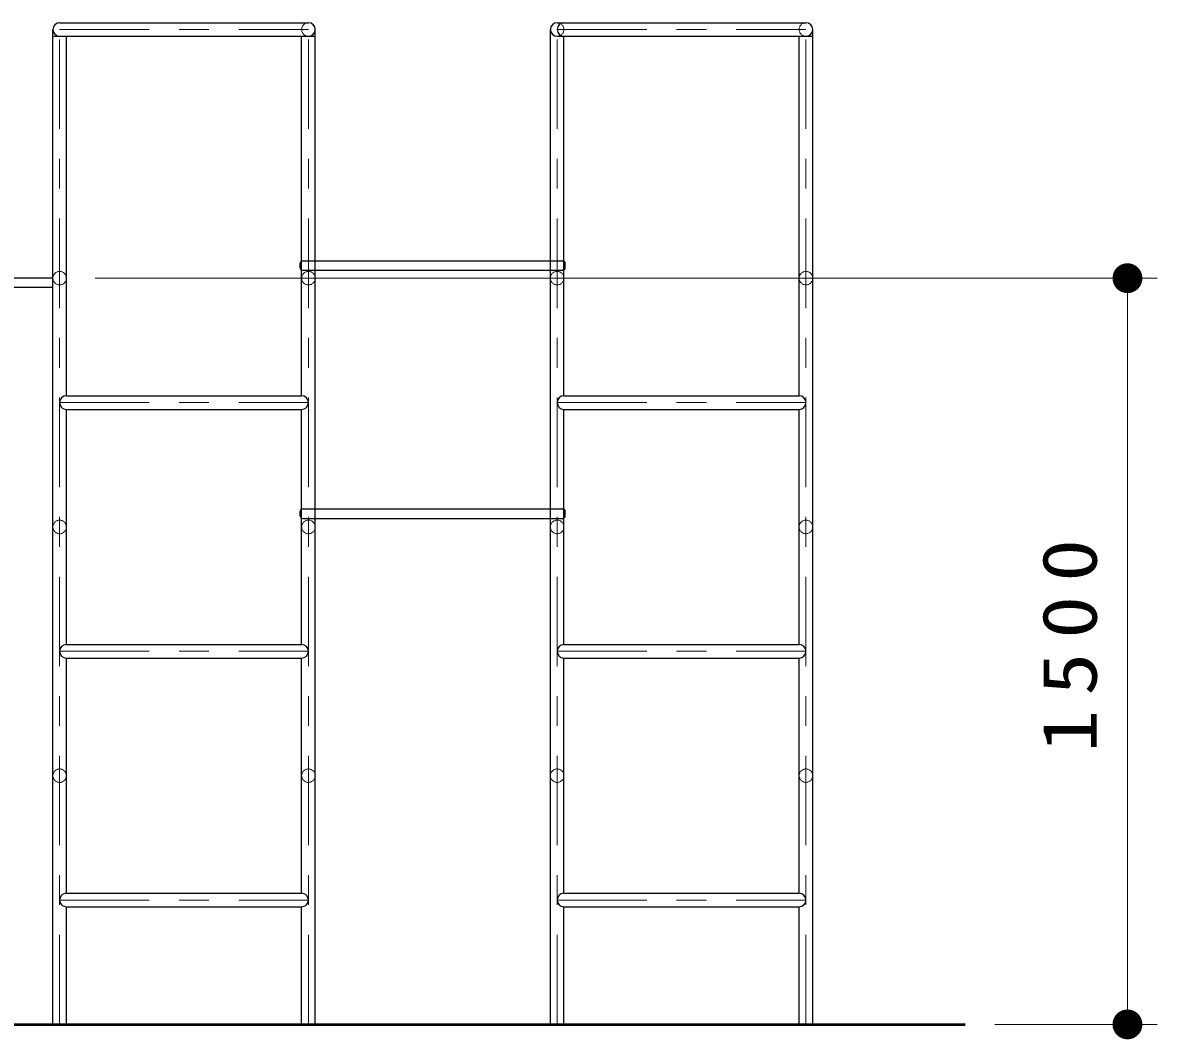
# Model space of a CAD drawing. Units: millimetres on the paper, scale 1:60. Extents: x -385 to 0, y -594 to 267.
# Drawn here: x -240.44 to -202.43, y -228.76 to -194.7 of the extents above; entities that cross this region are included whole.
import ezdxf

# ---------------------------------------------------------------- set-up
doc = ezdxf.new("R2010")
doc.units = ezdxf.units.MM
doc.linetypes.add('USER1', pattern=[4.5, 2.5, -2])
doc.linetypes.add('USER2', pattern=[6, 3, -1, 1, -1])
doc.layers.add('LY_1', color=7, linetype='Continuous', lineweight=25)
doc.styles.add('ＭＳ ゴシック', font='')
doc.styles.get('ＭＳ ゴシック').set_extended_font_data('MS Gothic')

# ---------------------------------------------------------------- blocks, each defined once
blk = doc.blocks.new('filled_dot')
at = {"color": 0, "linetype": 'Continuous', "lineweight": -2, "const_width": 1.25}
blk.add_lwpolyline([(-0.625, 0, 1), (0.625, 0, 1)], format="xyb", close=True, dxfattribs=at)

msp = doc.modelspace()

# ---------------------------------------------------------------- linework, layer by layer
at = {"layer": 'LY_1'}
for p, q in [((-239.424, -228.26), (-239.424, -194.927)), ((-239.198, -194.7), (-230.864, -194.7)), ((-230.638, -228.26), (-230.638, -194.927)), ((-222.758, -228.26), (-222.758, -194.927)), ((-222.531, -194.7), (-214.198, -194.7)), ((-213.971, -228.26), (-213.971, -194.927)), ((-239.424, -195.154), (-230.638, -195.154)), ((-238.971, -207.2), (-238.971, -195.154)), ((-231.091, -207.2), (-231.091, -195.154)), ((-222.531, -195.154), (-213.971, -195.154)), ((-222.304, -207.2), (-222.304, -195.154)), ((-214.424, -207.2), (-214.424, -195.154)), ((-231.138, -202.912), (-231.138, -202.762)), ((-231.054, -202.679), (-222.341, -202.679)), ((-222.258, -202.912), (-222.258, -202.762)), ((-239.424, -203.26), (-246.788, -203.26)), ((-231.054, -202.995), (-222.341, -202.995)), ((-239.424, -203.577), (-246.788, -203.577)), ((-238.971, -207.2), (-231.091, -207.2)), ((-222.304, -207.2), (-214.424, -207.2)), ((-238.971, -207.654), (-231.091, -207.654)), ((-238.971, -215.534), (-238.971, -207.654)), ((-231.091, -215.534), (-231.091, -207.654)), ((-222.304, -207.654), (-214.424, -207.654)), ((-222.304, -215.534), (-222.304, -207.654)), ((-214.424, -215.534), (-214.424, -207.654)), ((-231.138, -211.223), (-231.138, -211.073)), ((-231.054, -210.99), (-222.341, -210.99)), ((-231.054, -211.307), (-222.341, -211.307)), ((-222.258, -211.223), (-222.258, -211.073)), ((-238.971, -215.534), (-231.091, -215.534)), ((-222.304, -215.534), (-214.424, -215.534)), ((-238.971, -223.867), (-238.971, -215.987)), ((-238.971, -215.987), (-231.091, -215.987)), ((-231.091, -223.867), (-231.091, -215.987)), ((-222.304, -223.867), (-222.304, -215.987)), ((-222.304, -215.987), (-214.424, -215.987)), ((-214.424, -223.867), (-214.424, -215.987)), ((-238.971, -223.867), (-231.091, -223.867)), ((-222.304, -223.867), (-214.424, -223.867)), ((-238.971, -224.32), (-231.091, -224.32)), ((-238.971, -228.26), (-238.971, -224.32)), ((-231.091, -228.26), (-231.091, -224.32)), ((-222.304, -224.32), (-214.424, -224.32)), ((-222.304, -228.26), (-222.304, -224.32)), ((-214.424, -228.26), (-214.424, -224.32))]:
    msp.add_line(p, q, dxfattribs=at)
at = {"layer": 'LY_1', "linetype": 'USER2', "lineweight": 13}
for p, q in [((-239.198, -194.927), (-230.864, -194.927)), ((-239.198, -228.26), (-239.198, -194.927)), ((-230.864, -228.26), (-230.864, -194.927)), ((-222.531, -194.927), (-214.198, -194.927)), ((-222.531, -228.26), (-222.531, -194.927)), ((-214.198, -228.26), (-214.198, -194.927)), ((-239.198, -207.427), (-230.864, -207.427)), ((-222.531, -207.427), (-214.198, -207.427)), ((-239.198, -215.76), (-230.864, -215.76)), ((-222.531, -215.76), (-214.198, -215.76)), ((-239.198, -224.094), (-230.864, -224.094)), ((-222.531, -224.094), (-214.198, -224.094))]:
    msp.add_line(p, q, dxfattribs=at)
at = {"layer": 'LY_1', "lineweight": 13}
for p, q in [((-238.008, -203.26), (-202.426, -203.26)), ((-203.426, -203.26), (-203.426, -228.26)), ((-207.864, -228.26), (-202.426, -228.26))]:
    msp.add_line(p, q, dxfattribs=at)
at = {"layer": 'LY_1', "lineweight": 50}
msp.add_line((-349.514, -228.26), (-208.864, -228.26), dxfattribs=at)
at = {"layer": 'LY_1', "linetype": 'USER1', "lineweight": 13}
for centre in [(-230.864, -194.927), (-222.531, -194.927), (-214.198, -194.927), (-239.198, -203.26), (-230.864, -203.26), (-222.531, -203.26), (-214.198, -203.26), (-239.198, -211.594), (-230.864, -211.594), (-222.531, -211.594), (-214.198, -211.594), (-239.198, -219.927), (-230.864, -219.927), (-222.531, -219.927), (-214.198, -219.927)]:
    msp.add_circle(centre, 0.227, dxfattribs=at)
at = {"layer": 'LY_1'}
for centre, radius, start, end in [((-239.198, -194.927), 0.227, 90, 270), ((-230.864, -194.927), 0.227, 270, 90), ((-222.531, -194.927), 0.227, 90, 270), ((-222.304, -194.927), 0.227, 90, 270), ((-214.198, -194.927), 0.227, 270, 90), ((-231.054, -202.762), 0.0833, 90, 180), ((-231.054, -202.912), 0.0833, 180, 270), ((-222.341, -202.762), 0.0833, 0, 90), ((-222.341, -202.912), 0.0833, 270, 0), ((-238.971, -207.427), 0.227, 90, 270), ((-231.091, -207.427), 0.227, 270, 90), ((-222.304, -207.427), 0.227, 90, 270), ((-214.424, -207.427), 0.227, 270, 90), ((-231.054, -211.073), 0.0833, 90, 180), ((-231.054, -211.223), 0.0833, 180, 270), ((-222.341, -211.073), 0.0833, 0, 90), ((-222.341, -211.223), 0.0833, 270, 0), ((-238.971, -215.76), 0.227, 90, 270), ((-231.091, -215.76), 0.227, 270, 90), ((-222.304, -215.76), 0.227, 90, 270), ((-214.424, -215.76), 0.227, 270, 90), ((-238.971, -224.094), 0.227, 90, 270), ((-231.091, -224.094), 0.227, 270, 90), ((-222.304, -224.094), 0.227, 90, 270), ((-214.424, -224.094), 0.227, 270, 90)]:
    msp.add_arc(centre, radius, start, end, dxfattribs=at)

# ---------------------------------------------------------------- block references
at = {"layer": 'LY_1', "lineweight": 13, "xscale": 0.4, "yscale": 0.4}
for p, rotation in [((-203.426, -203.26), 270), ((-203.426, -228.26), 90)]:
    msp.add_blockref('filled_dot', p, dxfattribs=dict(at, rotation=rotation))

# ---------------------------------------------------------------- texts
at = {"layer": 'LY_1', "insert": (-204.426, -215.339), "char_height": 1.833, "attachment_point": 8, "rotation": 90, "style": 'ＭＳ ゴシック'}
msp.add_mtext('\\T1.33;\\W1.15;1500', dxfattribs=at)

doc.saveas('drawing.dxf')
